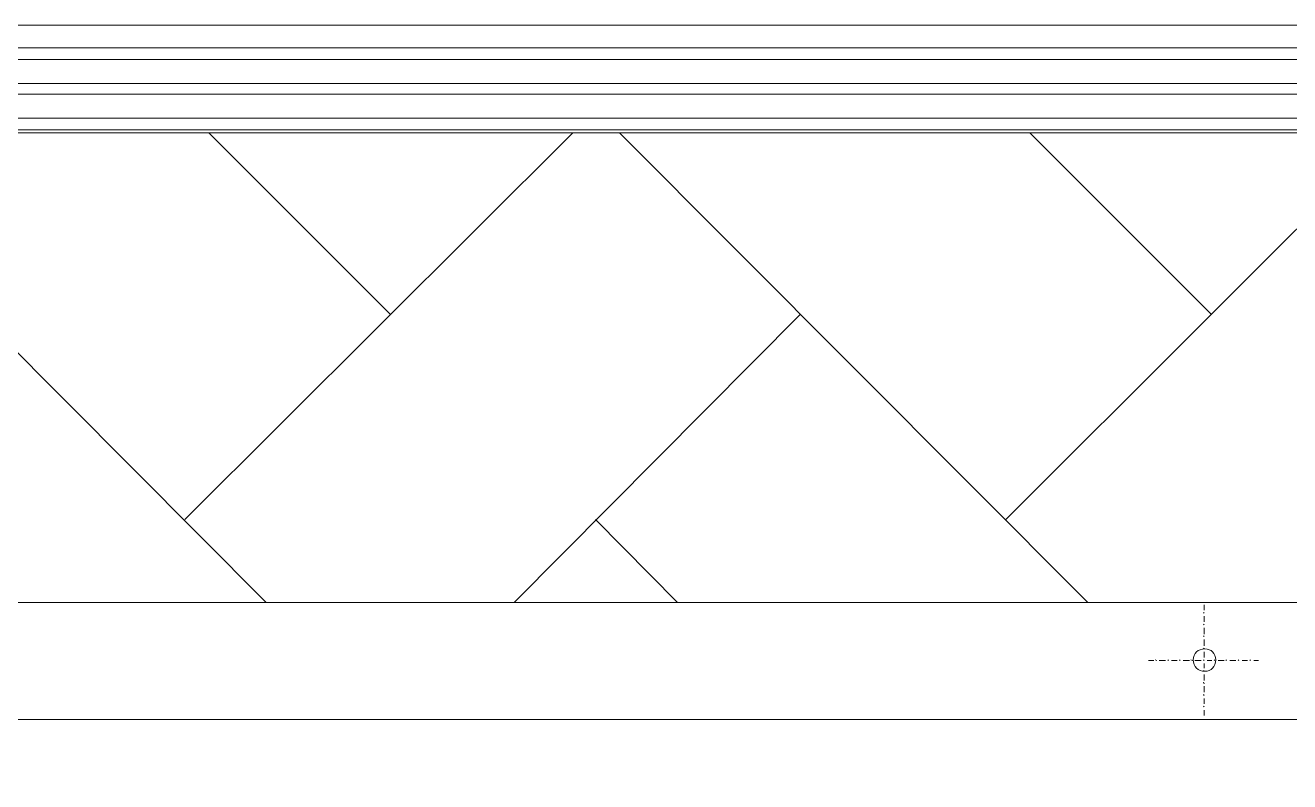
# Model space of a CAD drawing. Header units: millimetres. Extents: x 2928 to 3112, y 1220 to 1280.
# Drawn here: x 2968.327 to 2971.048, y 1262.905 to 1264.532 of the extents above; entities that cross this region are included whole.
import ezdxf

# ---------------------------------------------------------------- set-up
doc = ezdxf.new("R2010")
doc.units = ezdxf.units.MM

msp = doc.modelspace()

# ---------------------------------------------------------------- linework, layer by layer
at = {"color": 9, "linetype": 'Continuous', "lineweight": 13, "true_color": 0xbababa}
for points in [[(2957.29321, 1264.53229), (2983.03191, 1264.53229), (2983.03191, 1264.53229)], [(2957.29321, 1264.48395), (2983.03191, 1264.48395), (2983.03191, 1264.48395)], [(2957.29321, 1264.45895), (2983.03191, 1264.45895), (2983.03191, 1264.45895)], [(2957.29321, 1264.40729), (2983.03191, 1264.40729), (2983.03191, 1264.40729)], [(2957.29321, 1264.38395), (2983.03191, 1264.38395), (2983.03191, 1264.38395)], [(2957.29321, 1264.33228), (2983.03191, 1264.33228), (2983.03191, 1264.33228)], [(2957.29321, 1264.30728), (2983.03191, 1264.30728), (2983.03191, 1264.30728)], [(2968.84504, 1263.2906), (2967.83836, 1264.30062), (2967.83836, 1264.30062)], [(2968.67004, 1263.46894), (2969.50505, 1264.30062), (2969.50505, 1264.30062)], [(2969.11171, 1263.91061), (2968.72171, 1264.30062), (2968.72171, 1264.30062)], [(2970.6134, 1263.2906), (2969.60505, 1264.30062), (2969.60505, 1264.30062)], [(2970.43673, 1263.46894), (2971.27008, 1264.30062), (2971.27008, 1264.30062)], [(2970.87841, 1263.91061), (2970.4884, 1264.30062), (2970.4884, 1264.30062)], [(2969.37838, 1263.2906), (2969.99506, 1263.91061), (2969.99506, 1263.91061)], [(2969.73006, 1263.2906), (2969.55339, 1263.46894), (2969.55339, 1263.46894)]]:
    msp.add_lwpolyline(points, dxfattribs=at)
at = {"color": 7, "linetype": 'Continuous', "lineweight": 5, "true_color": 0x000007}
msp.add_lwpolyline([(2983.03191, 1264.30062), (2957.29321, 1264.30062), (2957.29321, 1264.30062)], dxfattribs=at)
at = {"color": 252, "linetype": 'Continuous', "lineweight": 13, "true_color": 0x989898}
msp.add_lwpolyline([(2982.2769, 1240.06027), (2940.24797, 1240.06027), (2940.24797, 1263.2906), (2982.2769, 1263.2906)], close=True, dxfattribs=at)
at = {"color": 7, "linetype": 'Continuous', "lineweight": 20, "true_color": 0x000007}
msp.add_lwpolyline([(2957.20821, 1263.03893), (2982.02523, 1263.03893), (2982.02523, 1240.31361), (2957.20821, 1240.31361), (2957.20821, 1240.06027), (2982.2769, 1240.06027), (2982.2769, 1263.2906), (2957.20821, 1263.2906)], close=True, dxfattribs=at)
at = {"color": 252, "linetype": 'Continuous', "lineweight": 13, "true_color": 0x989898}
for points in [[(2970.86341, 1263.2856), (2970.86341, 1263.27394), (2970.86341, 1263.27394)], [(2970.86341, 1263.26727), (2970.86174, 1263.26894), (2970.86174, 1263.26894)], [(2970.86341, 1263.2606), (2970.86341, 1263.24894), (2970.86341, 1263.24894)], [(2970.86341, 1263.24227), (2970.86174, 1263.24394), (2970.86174, 1263.24394)], [(2970.86341, 1263.2356), (2970.86341, 1263.22227), (2970.86341, 1263.22227)], [(2970.86341, 1263.21727), (2970.86174, 1263.21893), (2970.86174, 1263.21893)], [(2970.86341, 1263.1906), (2970.86174, 1263.19227), (2970.86174, 1263.19227)], [(2970.86341, 1263.2106), (2970.86341, 1263.19727), (2970.86341, 1263.19727)], [(2970.75507, 1263.1656), (2970.7434, 1263.1656), (2970.7434, 1263.1656)], [(2970.76174, 1263.1656), (2970.7584, 1263.16727), (2970.7584, 1263.16727)], [(2970.78007, 1263.1656), (2970.76674, 1263.1656), (2970.76674, 1263.1656)], [(2970.78674, 1263.1656), (2970.78507, 1263.16727), (2970.78507, 1263.16727)], [(2970.80507, 1263.1656), (2970.7934, 1263.1656), (2970.7934, 1263.1656)], [(2970.81174, 1263.1656), (2970.81007, 1263.16727), (2970.81007, 1263.16727)], [(2970.83174, 1263.1656), (2970.81841, 1263.1656), (2970.81841, 1263.1656)], [(2970.83841, 1263.1656), (2970.83507, 1263.16727), (2970.83507, 1263.16727)], [(2970.85674, 1263.1656), (2970.84341, 1263.1656), (2970.84341, 1263.1656)], [(2970.86341, 1263.1656), (2970.86174, 1263.16727), (2970.86174, 1263.16727)], [(2970.86341, 1263.1656), (2970.86174, 1263.16727), (2970.86174, 1263.16727)], [(2970.86341, 1263.18393), (2970.86341, 1263.17227), (2970.86341, 1263.17227)], [(2970.88007, 1263.1656), (2970.87007, 1263.1656), (2970.87007, 1263.1656)], [(2970.88674, 1263.1656), (2970.88507, 1263.16727), (2970.88507, 1263.16727)], [(2970.90674, 1263.1656), (2970.89341, 1263.1656), (2970.89341, 1263.1656)], [(2970.91174, 1263.1656), (2970.91007, 1263.16727), (2970.91007, 1263.16727)], [(2970.93174, 1263.1656), (2970.91841, 1263.1656), (2970.91841, 1263.1656)], [(2970.93841, 1263.1656), (2970.93674, 1263.16727), (2970.93674, 1263.16727)], [(2970.95674, 1263.1656), (2970.94507, 1263.1656), (2970.94507, 1263.1656)], [(2970.96341, 1263.1656), (2970.96174, 1263.16727), (2970.96174, 1263.16727)], [(2970.98007, 1263.1656), (2970.97007, 1263.1656), (2970.97007, 1263.1656)], [(2970.86341, 1263.14227), (2970.86174, 1263.14393), (2970.86174, 1263.14393)], [(2970.86341, 1263.15893), (2970.86341, 1263.14893), (2970.86341, 1263.14893)], [(2970.86341, 1263.1156), (2970.86174, 1263.11893), (2970.86174, 1263.11893)], [(2970.86341, 1263.1356), (2970.86341, 1263.12227), (2970.86341, 1263.12227)], [(2970.86341, 1263.1106), (2970.86341, 1263.09727), (2970.86341, 1263.09727)], [(2970.86341, 1263.0906), (2970.86174, 1263.09227), (2970.86174, 1263.09227)], [(2970.86341, 1263.08393), (2970.86341, 1263.07227), (2970.86341, 1263.07227)], [(2970.86341, 1263.0656), (2970.86174, 1263.06727), (2970.86174, 1263.06727)], [(2970.86341, 1263.05893), (2970.86341, 1263.04727), (2970.86341, 1263.04727)]]:
    msp.add_lwpolyline(points, dxfattribs=at)
at = {"color": 7, "linetype": 'Continuous', "lineweight": 20, "true_color": 0x000007}
msp.add_open_spline([(2970.88841, 1263.16727), (2970.88841, 1263.1806), (2970.87841, 1263.1906), (2970.86507, 1263.1906), (2970.86507, 1263.1906), (2970.85007, 1263.1906), (2970.84007, 1263.1806), (2970.84007, 1263.16727), (2970.84007, 1263.16727), (2970.84007, 1263.15227), (2970.85007, 1263.14227), (2970.86507, 1263.14227), (2970.86507, 1263.14227), (2970.87841, 1263.14227), (2970.88841, 1263.15227), (2970.88841, 1263.16727)], degree=3, knots=[0, 0, 0, 0, 0.0625, 0.0625, 0.0625, 0.0625, 0.125, 0.125, 0.125, 0.125, 0.1875, 0.1875, 0.1875, 0.1875, 1, 1, 1, 1], dxfattribs=at)

doc.saveas('drawing.dxf')
